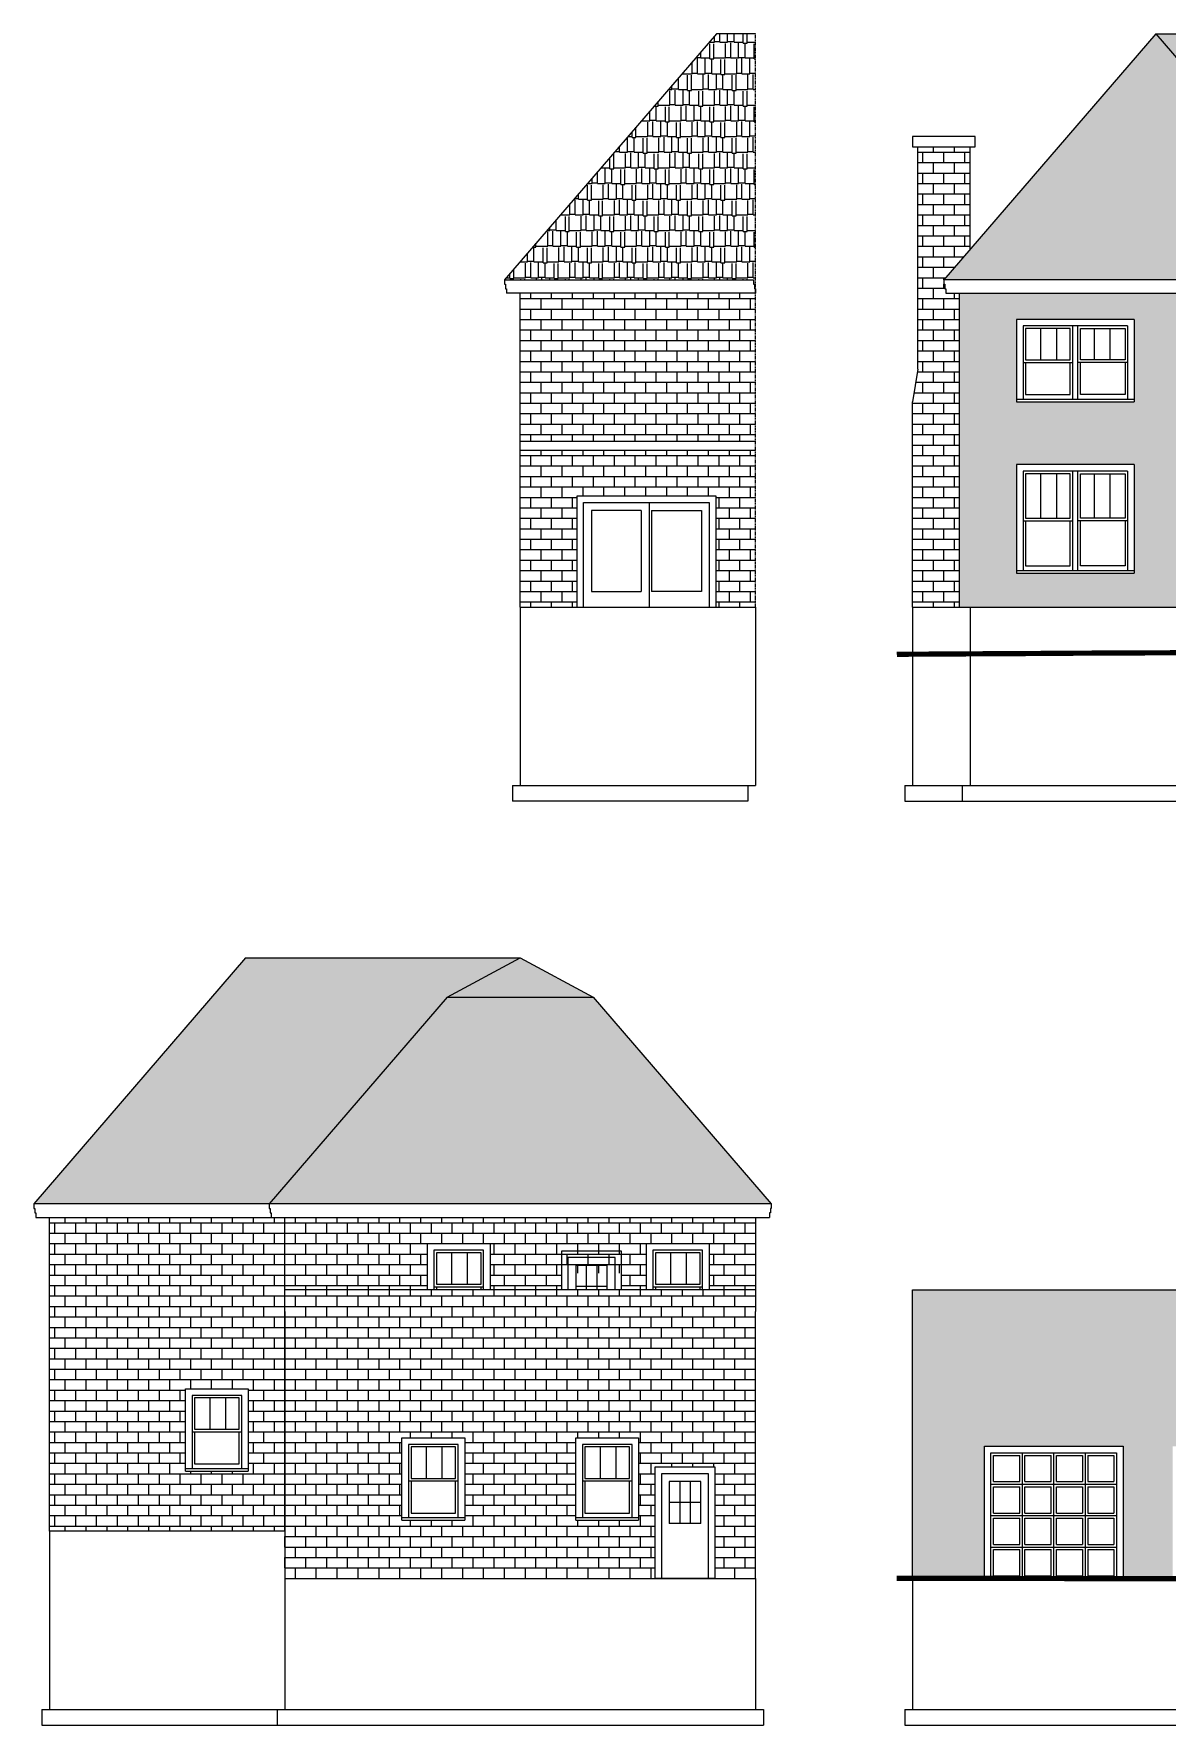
# Model space of a CAD drawing. Header units: inches. Extents: x -12 to 2580, y -112 to 1181.
# Drawn here: x -12 to 855, y -112 to 1181 of the extents above; entities that cross this region are included whole.
import ezdxf

# ---------------------------------------------------------------- set-up
doc = ezdxf.new("R2010")
doc.units = ezdxf.units.IN
doc.header["$MEASUREMENT"] = 0
doc.linetypes.add('PHANTOMX2', pattern=[5, 2.5, -0.5, 0.5, -0.5, 0.5, -0.5])
for name, color, linetype in [('doors', 3, 'Continuous'), ('foundation', 1, 'Continuous'), ('g-delt-medm', 3, 'Continuous'), ('grade', 6, 'Continuous'), ('hatch', 5, 'Continuous'), ('window', 2, 'Continuous')]:
    doc.layers.add(name, color=color, linetype=linetype)
pattern_1 = [(0, (-2028, 706.75), (0, 8), []), (90, (-2028, 706.75), (-8, 8), [8, -8])]

# ---------------------------------------------------------------- blocks, each defined once
blk = doc.blocks.new('window-1')
for p, q in [((-5, 0), (-5, 63)), ((-5, 63), (43, 63)), ((38, 58), (0, 58)), ((0, 58), (0, 2)), ((2, 56), (2, 32)), ((36, 56), (2, 56)), ((13.5, 56), (13.5, 32)), ((25.5, 56), (25.5, 32)), ((36, 32), (36, 56)), ((38, 2), (38, 58)), ((43, 63), (43, 0)), ((0, 30), (38, 30)), ((2, 32), (36, 32)), ((2, 30), (2, 5.5)), ((36, 5.5), (36, 30)), ((-5, 2), (43, 2)), ((-5, 0), (43, 0)), ((2, 5.5), (36, 5.5))]:
    blk.add_line(p, q)
blk = doc.blocks.new('window-3')
for p, q in [((-5, 83), (-5, 0)), ((85, 83), (-5, 83)), ((80, 78), (0, 78)), ((0, 78), (0, 2)), ((38, 2), (38, 78)), ((42, 2), (42, 78)), ((80, 78), (80, 2)), ((85, 83), (85, 0)), ((2, 76), (2, 42)), ((36, 76), (2, 76)), ((13.5, 76), (13.5, 42)), ((25.5, 76), (25.5, 42)), ((36, 42), (36, 76)), ((44, 42), (44, 76)), ((44, 76), (78, 76)), ((54.5, 76), (54.5, 42)), ((66.5, 76), (66.5, 42)), ((78, 76), (78, 42)), ((0, 40), (38, 40)), ((2, 42), (36, 42)), ((2, 40), (2, 5.5)), ((36, 5.5), (36, 40)), ((80, 40), (42, 40)), ((78, 42), (44, 42)), ((44, 5.5), (44, 40)), ((78, 40), (78, 5.5)), ((-5, 2), (85, 2)), ((-5, 0), (85, 0)), ((2, 5.5), (36, 5.5)), ((78, 5.5), (44, 5.5))]:
    blk.add_line(p, q)
blk = doc.blocks.new('window-2')
for p, q in [((85, 63), (-5, 63)), ((-5, 63), (-5, 0)), ((80, 58), (0, 58)), ((0, 58), (0, 2)), ((2, 56), (2, 32)), ((36, 56), (2, 56)), ((13.5, 56), (13.5, 32)), ((25.5, 56), (25.5, 32)), ((36, 32), (36, 56)), ((38, 2), (38, 58)), ((42, 2), (42, 58)), ((44, 32), (44, 56)), ((44, 56), (78, 56)), ((54.5, 56), (54.5, 32)), ((66.5, 56), (66.5, 32)), ((78, 56), (78, 32)), ((80, 58), (80, 2)), ((85, 63), (85, 0)), ((0, 30), (38, 30)), ((2, 32), (36, 32)), ((2, 30), (2, 5.5)), ((36, 5.5), (36, 30)), ((80, 30), (42, 30)), ((78, 32), (44, 32)), ((44, 5.5), (44, 30)), ((78, 30), (78, 5.5)), ((-5, 2), (85, 2)), ((-5, 0), (85, 0)), ((2, 5.5), (36, 5.5)), ((78, 5.5), (44, 5.5))]:
    blk.add_line(p, q)

msp = doc.modelspace()

# ---------------------------------------------------------------- hatches: boundary and pattern name
at = {"layer": 'hatch'}
h = msp.add_hatch(dxfattribs=at)
h.set_pattern_fill('AR-RSHKE', color=256)
h.set_pattern_definition([(0, (-3984, 706.75), (25.5, 12), [6, -5, 7, -3, 9, -4]), (0, (-3978, 707.25), (25.5, 12), [5, -19, 4, -6]), (0, (-3966, 706), (25.5, 12), [3, -31]), (90, (-3984, 706.75), (-8.5, 12), [11.5, -36.5]), (90, (-3978, 706.75), (-8.5, 12), [11.25, -36.75]), (90, (-3973, 706.75), (-8.5, 12), [10.5, -37.5]), (90, (-3966, 706), (-8.5, 12), [11.5, -36.5]), (90, (-3963, 706), (-8.5, 12), [11.5, -36.5]), (90, (-3954, 706.75), (-8.5, 12), [11, -37])])
h.paths.add_polyline_path([(540, 1181.2), (510, 1181.2), (348, 993.2), (538.5, 993.2), (538.5, 989.8), (540, 989.8)])
h = msp.add_hatch(dxfattribs=at)
h.set_pattern_fill('AR-RSHKE', color=256)
h.set_pattern_definition([(0, (-2028, 706.75), (25.5, 12), [6, -5, 7, -3, 9, -4]), (0, (-2022, 707.25), (25.5, 12), [5, -19, 4, -6]), (0, (-2010, 706), (25.5, 12), [3, -31]), (90, (-2028, 706.75), (-8.5, 12), [11.5, -36.5]), (90, (-2022, 706.75), (-8.5, 12), [11.25, -36.75]), (90, (-2017, 706.75), (-8.5, 12), [10.5, -37.5]), (90, (-2010, 706), (-8.5, 12), [11.5, -36.5]), (90, (-2007, 706), (-8.5, 12), [11.5, -36.5]), (90, (-1998, 706.75), (-8.5, 12), [11, -37])])
h.paths.add_polyline_path([(846, 1181.2), (684, 993.2), (1008, 993.2)])
h.paths.add_polyline_path([(1386, 1181.2), (846, 1181.2), (1008, 993.2), (1224, 993.2)])
h.paths.add_polyline_path([(1386, 1181.2), (1224, 993.2), (1548, 993.2)])
h.paths.add_polyline_path([(1562.4, 1151.2), (1506.5, 1181.2), (1386, 1181.2), (1548, 993.2), (1698.5, 993.2)])
h = msp.add_hatch(dxfattribs=at)
h.set_pattern_fill('AR-B816', color=256)
h.set_pattern_definition(pattern_1)
h.paths.add_polyline_path([(664, 924.8), (660, 899.8), (660, 742.8), (696, 742.8), (696, 982.8), (685.5, 982.8), (685.5, 986.2), (684.7, 986.2), (684.7, 989.8), (684, 989.8), (684, 993.2), (704, 1016.5), (704, 1094.8), (664, 1094.8)])
h = msp.add_hatch(dxfattribs=at)
h.set_pattern_fill('AR-B816', color=256)
h.set_pattern_definition([(0, (-3984, 706.75), (0, 8), []), (90, (-3984, 706.75), (-8, 8), [8, -8])])
h.paths.add_polyline_path([(540, 869.8), (540, 982.8), (360, 982.8), (360, 869.8)])
h.paths.add_polyline_path([(360, 862.8), (360, 742.8), (403.5, 742.8), (403.5, 827.8), (509.5, 827.8), (509.5, 742.8), (540, 742.8), (540, 862.8)])
h = msp.add_hatch(dxfattribs=at)
h.set_pattern_fill('AR-B816', color=256)
h.set_pattern_definition(pattern_1)
h.paths.add_polyline_path([(996, 982.8), (696, 982.8), (696, 742.8), (953, 742.8), (953, 754.8), (952.1, 756), (986, 780.6), (986, 780), (994.2, 780), (994.2, 869.8)])
h.paths.add_polyline_path([(952.5, 851.8), (952.5, 768.8), (862.5, 768.8), (862.5, 851.8)], flags=16)
h.paths.add_polyline_path([(947.5, 846.8), (947.5, 770.8), (867.5, 770.8), (867.5, 846.8)], flags=0)
h.paths.add_polyline_path([(905.5, 844.8), (905.5, 774.3), (869.5, 774.3), (869.5, 808.8), (869.5, 844.8)], flags=0)
h.paths.add_polyline_path([(945.5, 844.8), (945.5, 810.8), (945.5, 774.3), (909.5, 774.3), (909.5, 844.8)], flags=0)
h.paths.add_polyline_path([(881, 808.8), (881, 810.8), (869.5, 810.8), (867.5, 808.8)], flags=0)
h.paths.add_polyline_path([(911.5, 810.8), (945.5, 810.8), (947.5, 808.8), (911.5, 808.8)], flags=0)
h.paths.add_polyline_path([(829.5, 899.8), (739.5, 899.8), (739.5, 962.8), (829.5, 962.8)], flags=16)
h.paths.add_polyline_path([(744.5, 901.8), (744.5, 957.8), (824.5, 957.8), (824.5, 901.8)], flags=0)
h.paths.add_polyline_path([(822.5, 905.3), (786.5, 905.3), (786.5, 955.8), (822.5, 955.8), (822.5, 931.8)], flags=0)
h.paths.add_polyline_path([(824.5, 929.8), (788.5, 929.8), (788.5, 931.8), (822.5, 931.8)], flags=0)
h.paths.add_polyline_path([(829.5, 851.8), (829.5, 768.8), (739.5, 768.8), (739.5, 851.8)], flags=16)
h.paths.add_polyline_path([(824.5, 846.8), (824.5, 770.8), (744.5, 770.8), (744.5, 846.8)], flags=0)
h.paths.add_polyline_path([(822.5, 844.8), (822.5, 810.8), (822.5, 774.3), (786.5, 774.3), (786.5, 844.8)], flags=0)
h.paths.add_polyline_path([(822.5, 810.8), (824.5, 808.8), (788.5, 808.8), (788.5, 810.8)], flags=0)
h.paths.add_polyline_path([(746.5, 905.3), (746.5, 929.8), (746.5, 955.8), (782.5, 955.8), (782.5, 905.3)], flags=0)
h.paths.add_polyline_path([(758, 929.8), (758, 931.8), (746.5, 931.8), (744.5, 929.8)], flags=0)
h.paths.add_polyline_path([(782.5, 774.3), (746.5, 774.3), (746.5, 808.8), (746.5, 844.8), (782.5, 844.8)], flags=0)
h.paths.add_polyline_path([(758, 808.8), (758, 810.8), (746.5, 810.8), (744.5, 808.8)], flags=0)
h.paths.add_polyline_path([(1042.2, 862.8), (997.8, 862.8), (997.8, 780), (1042.2, 780)])
h.paths.add_polyline_path([(1090.2, 862.8), (1045.7, 862.8), (1045.7, 780), (1056, 780), (1056, 851.8), (1090.2, 851.8)])
h.paths.add_polyline_path([(1236, 982.8), (996, 982.8), (996, 869.8), (1236, 869.8)])
h.paths.add_polyline_path([(1056, 899.8), (1056, 962.8), (1176, 962.8), (1176, 899.8)], flags=16)
h.paths.add_polyline_path([(1061, 901.8), (1061, 957.8), (1171, 957.8), (1171, 901.8)], flags=0)
h.paths.add_polyline_path([(1063, 905.3), (1063, 929.8), (1112, 929.8), (1112, 905.3)], flags=0)
h.paths.add_polyline_path([(1063, 931.8), (1063, 955.8), (1112, 955.8), (1112, 931.8)], flags=0)
h.paths.add_polyline_path([(1169, 929.8), (1169, 905.3), (1120, 905.3), (1120, 929.8)], flags=0)
h.paths.add_polyline_path([(1120, 931.8), (1120, 955.8), (1169, 955.8), (1169, 931.8)], flags=0)
h.paths.add_polyline_path([(1138.2, 862.8), (1093.8, 862.8), (1093.8, 851.8), (1138.2, 851.8)])
h.paths.add_polyline_path([(1186.2, 862.8), (1141.8, 862.8), (1141.8, 851.8), (1176, 851.8), (1176, 780), (1186.2, 780)])
h.paths.add_polyline_path([(1234.2, 862.8), (1189.8, 862.8), (1189.8, 780), (1234.2, 780)])
h.paths.add_polyline_path([(1536, 982.8), (1236, 982.8), (1236, 869.8), (1237.8, 869.8), (1237.8, 780), (1246.9, 780), (1279.9, 756), (1279, 754.8), (1279, 742.8), (1536, 742.8), (1536, 743.2)])
h.paths.add_polyline_path([(1277, 851.8), (1367, 851.8), (1367, 788.8), (1277, 788.8)], flags=16)
h.paths.add_polyline_path([(1277, 899.8), (1277, 962.8), (1367, 962.8), (1367, 899.8)], flags=16)
h.paths.add_polyline_path([(1282, 901.8), (1282, 957.8), (1362, 957.8), (1362, 901.8)], flags=0)
h.paths.add_polyline_path([(1282, 846.8), (1362, 846.8), (1362, 790.8), (1282, 790.8)], flags=0)
h.paths.add_polyline_path([(1284, 844.8), (1318, 844.8), (1318, 820.8), (1284, 820.8)], flags=0)
h.paths.add_polyline_path([(1284, 905.3), (1284, 929.8), (1318, 929.8), (1318, 905.3)], flags=0)
h.paths.add_polyline_path([(1318, 818.8), (1318, 794.3), (1284, 794.3), (1284, 818.8)], flags=0)
h.paths.add_polyline_path([(1284, 931.8), (1284, 955.8), (1318, 955.8), (1318, 931.8)], flags=0)
h.paths.add_polyline_path([(1360, 818.8), (1360, 794.3), (1326, 794.3), (1326, 818.8)], flags=0)
h.paths.add_polyline_path([(1360, 929.8), (1360, 905.3), (1326, 905.3), (1326, 929.8)], flags=0)
h.paths.add_polyline_path([(1326, 844.8), (1360, 844.8), (1360, 820.8), (1326, 820.8)], flags=0)
h.paths.add_polyline_path([(1326, 931.8), (1326, 955.8), (1360, 955.8), (1360, 931.8)], flags=0)
h.paths.add_polyline_path([(1896, 927.5), (1686.5, 927.5), (1686.5, 982.8), (1536, 982.8), (1536, 742.8), (1536, 706.7), (1896, 706.7)])
h.paths.add_polyline_path([(1625.5, 814.2), (1673.5, 814.2), (1673.5, 751.2), (1625.5, 751.2)], flags=16)
h.paths.add_polyline_path([(1630.5, 809.2), (1668.5, 809.2), (1668.5, 753.2), (1630.5, 753.2)], flags=0)
h.paths.add_polyline_path([(1632.5, 807.2), (1666.5, 807.2), (1666.5, 783.2), (1632.5, 783.2)], flags=0)
h.paths.add_polyline_path([(1666.5, 781.2), (1666.5, 756.7), (1632.5, 756.7), (1632.5, 781.2)], flags=0)
h.paths.add_polyline_path([(1758.5, 814.2), (1806.5, 814.2), (1806.5, 751.2), (1758.5, 751.2)], flags=16)
h.paths.add_polyline_path([(1763.5, 809.2), (1801.5, 809.2), (1801.5, 753.2), (1763.5, 753.2)], flags=0)
h.paths.add_polyline_path([(1765.5, 807.2), (1799.5, 807.2), (1799.5, 783.2), (1765.5, 783.2)], flags=0)
h.paths.add_polyline_path([(1799.5, 781.2), (1799.5, 756.7), (1765.5, 756.7), (1765.5, 781.2)], flags=0)
h = msp.add_hatch(dxfattribs=at)
h.set_pattern_fill('AR-RSHKE', color=256)
h.set_pattern_definition([(0, (-2052, -1e-13), (25.5, 12), [6, -5, 7, -3, 9, -4]), (0, (-2046, 0.5), (25.5, 12), [5, -19, 4, -6]), (0, (-2034, -0.75), (25.5, 12), [3, -31]), (90, (-2052, -1e-13), (-8.5, 12), [11.5, -36.5]), (90, (-2046, -1e-13), (-8.5, 12), [11.25, -36.75]), (90, (-2041, -1e-13), (-8.5, 12), [10.5, -37.5]), (90, (-2034, -0.75), (-8.5, 12), [11.5, -36.5]), (90, (-2031, -0.75), (-8.5, 12), [11.5, -36.5]), (90, (-2022, -1e-13), (-8.5, 12), [11, -37])])
h.paths.add_polyline_path([(304.2, 444.5), (360, 474.5), (150, 474.5), (-12, 286.5), (168, 286.5)])
h.paths.add_polyline_path([(415.8, 444.5), (304.2, 444.5), (168, 286.5), (552, 286.5)])
h.paths.add_polyline_path([(360, 474.5), (304.2, 444.5), (415.8, 444.5)])
h = msp.add_hatch(dxfattribs=at)
h.set_pattern_fill('AR-B816', color=256)
h.set_pattern_definition([(0, (-2052, -1e-13), (0, 8), []), (90, (-2052, -1e-13), (-8, 8), [8, -8])])
h.paths.add_polyline_path([(180, 276), (0, 276), (0, 36), (180, 36)])
h.paths.add_polyline_path([(104, 145), (152, 145), (152, 82), (104, 82)], flags=16)
h.paths.add_polyline_path([(109, 140), (147, 140), (147, 84), (109, 84)], flags=0)
h.paths.add_polyline_path([(111, 112), (111, 138), (145, 138), (145, 114), (145, 87.5), (111, 87.5)], flags=0)
h.paths.add_polyline_path([(109, 112), (122.5, 112), (122.5, 114), (111, 114)], flags=0)
h.paths.add_polyline_path([(540, 220.7), (180, 220.7), (180, 36), (180, 0), (463, 0), (463, 85), (509, 85), (509, 0), (540, 0)])
h.paths.add_polyline_path([(269.5, 107.5), (317.5, 107.5), (317.5, 44.5), (269.5, 44.5)], flags=16)
h.paths.add_polyline_path([(274.5, 102.5), (312.5, 102.5), (312.5, 46.5), (274.5, 46.5)], flags=0)
h.paths.add_polyline_path([(276.5, 100.5), (310.5, 100.5), (310.5, 76.5), (310.5, 50), (276.5, 50), (276.5, 74.5)], flags=0)
h.paths.add_polyline_path([(288, 74.5), (288, 76.5), (276.5, 76.5), (274.5, 74.5)], flags=0)
h.paths.add_polyline_path([(402.5, 107.5), (450.5, 107.5), (450.5, 44.5), (402.5, 44.5)], flags=16)
h.paths.add_polyline_path([(407.5, 102.5), (445.5, 102.5), (445.5, 46.5), (407.5, 46.5)], flags=0)
h.paths.add_polyline_path([(409.5, 100.5), (443.5, 100.5), (443.5, 76.5), (443.5, 50), (409.5, 50), (409.5, 74.5)], flags=0)
h.paths.add_polyline_path([(407.5, 74.5), (421, 74.5), (421, 76.5), (409.5, 76.5)], flags=0)
h.paths.add_polyline_path([(289, 256), (337, 256), (337, 220.7), (391.5, 220.7), (391.5, 233.5), (437.5, 233.5), (437.5, 220.7), (456.5, 220.7), (456.5, 256), (504.5, 256), (504.5, 220.7), (540, 220.7), (540, 276), (180, 276), (180, 220.7), (289, 220.7)])
h = msp.add_hatch(dxfattribs=at)
h.set_pattern_fill('AR-B816', color=256)
h.set_pattern_definition([(0, (660, -5e-13), (0, 8), []), (90, (660, -5e-13), (-8, 8), [8, -8])])
h.paths.add_polyline_path([(965, 101), (965, 0), (1020, 0), (1020, 36), (1417, 36), (1417, 121), (1463, 121), (1463, 36), (1860, 36), (1860, 276), (869.5, 276), (869.5, 220.7), (660, 220.7), (660, 0), (715, 0), (715, 101), (821, 101), (821, 0), (859, 0), (859, 101)])
h.paths.add_polyline_path([(1091.5, 193), (1091.5, 256), (1139.5, 256), (1139.5, 193)], flags=16)
h.paths.add_polyline_path([(1096.5, 195), (1096.5, 251), (1134.5, 251), (1134.5, 195)], flags=0)
h.paths.add_polyline_path([(1125.8, 145), (1215.8, 145), (1215.8, 62), (1125.8, 62)], flags=16)
h.paths.add_polyline_path([(1098.5, 198.5), (1098.5, 223), (1132.5, 223), (1132.5, 198.5)], flags=0)
h.paths.add_polyline_path([(1130.8, 140), (1210.8, 140), (1210.8, 64), (1130.8, 64)], flags=0)
h.paths.add_polyline_path([(1132.8, 138), (1166.8, 138), (1166.8, 104), (1132.8, 104)], flags=0)
h.paths.add_polyline_path([(1166.8, 102), (1166.8, 67.5), (1132.8, 67.5), (1132.8, 102)], flags=0)
h.paths.add_polyline_path([(1098.5, 225), (1098.5, 249), (1132.5, 249), (1132.5, 225)], flags=0)
h.paths.add_polyline_path([(972, 193), (924, 193), (924, 256), (972, 256)], flags=16)
h.paths.add_polyline_path([(929, 195), (929, 251), (967, 251), (967, 195)], flags=0)
h.paths.add_polyline_path([(965, 198.5), (931, 198.5), (931, 223), (965, 223)], flags=0)
h.paths.add_polyline_path([(965, 225), (931, 225), (931, 249), (965, 249)], flags=0)
h.paths.add_polyline_path([(1208.8, 102), (1208.8, 67.5), (1174.8, 67.5), (1174.8, 102)], flags=0)
h.paths.add_polyline_path([(1174.8, 138), (1208.8, 138), (1208.8, 104), (1174.8, 104)], flags=0)
h.paths.add_polyline_path([(1200.5, 193), (1200.5, 256), (1248.5, 256), (1248.5, 193)], flags=16)
h.paths.add_polyline_path([(1205.5, 195), (1205.5, 251), (1243.5, 251), (1243.5, 195)], flags=0)
h.paths.add_polyline_path([(1207.5, 198.5), (1207.5, 223), (1241.5, 223), (1241.5, 198.5)], flags=0)
h.paths.add_polyline_path([(1207.5, 225), (1207.5, 249), (1241.5, 249), (1241.5, 225)], flags=0)
h.paths.add_polyline_path([(1395, 193), (1395, 256), (1485, 256), (1485, 193)], flags=16)
h.paths.add_polyline_path([(1400, 195), (1400, 251), (1480, 251), (1480, 195)], flags=0)
h.paths.add_polyline_path([(1402, 198.5), (1402, 223), (1436, 223), (1436, 198.5)], flags=0)
h.paths.add_polyline_path([(1402, 225), (1402, 249), (1436, 249), (1436, 225)], flags=0)
h.paths.add_polyline_path([(1478, 223), (1478, 198.5), (1444, 198.5), (1444, 223)], flags=0)
h.paths.add_polyline_path([(1444, 225), (1444, 249), (1478, 249), (1478, 225)], flags=0)
h.paths.add_polyline_path([(1664.2, 145), (1754.2, 145), (1754.2, 62), (1664.2, 62)], flags=16)
h.paths.add_polyline_path([(1664.2, 193), (1664.2, 256), (1754.2, 256), (1754.2, 193)], flags=16)
h.paths.add_polyline_path([(1669.2, 195), (1669.2, 251), (1749.2, 251), (1749.2, 195)], flags=0)
h.paths.add_polyline_path([(1669.2, 64), (1669.2, 140), (1749.2, 140), (1749.2, 64)], flags=0)
h.paths.add_polyline_path([(1705.2, 102), (1705.2, 67.5), (1671.2, 67.5), (1671.2, 102)], flags=0)
h.paths.add_polyline_path([(1671.2, 138), (1705.2, 138), (1705.2, 104), (1671.2, 104)], flags=0)
h.paths.add_polyline_path([(1671.2, 198.5), (1671.2, 223), (1705.2, 223), (1705.2, 198.5)], flags=0)
h.paths.add_polyline_path([(1671.2, 225), (1671.2, 249), (1705.2, 249), (1705.2, 225)], flags=0)
h.paths.add_polyline_path([(1747.2, 102), (1747.2, 67.5), (1713.2, 67.5), (1713.2, 102)], flags=0)
h.paths.add_polyline_path([(1713.2, 138), (1747.2, 138), (1747.2, 104), (1713.2, 104)], flags=0)
h.paths.add_polyline_path([(1747.2, 223), (1747.2, 198.5), (1713.2, 198.5), (1713.2, 223)], flags=0)
h.paths.add_polyline_path([(1713.2, 225), (1713.2, 249), (1747.2, 249), (1747.2, 225)], flags=0)

# ---------------------------------------------------------------- linework, layer by layer
at = {"layer": 'doors'}
for p, q in [((437.5, 250.3), (391.5, 250.3)), ((391.5, 250.3), (391.5, 220.7)), ((437.5, 220.7), (437.5, 250.3)), ((432.5, 245.3), (396.5, 245.3)), ((396.5, 245.3), (396.5, 220.7)), ((426.5, 239.3), (402.5, 239.3)), ((402.5, 239.3), (402.5, 220.7)), ((410.5, 239.3), (410.5, 220.7)), ((418.5, 239.3), (418.5, 220.7)), ((426.5, 220.7), (426.5, 239.3)), ((432.5, 220.7), (432.5, 245.3)), ((426.5, 223.3), (402.5, 223.3)), ((715, 0), (715, 101)), ((715, 101), (821, 101)), ((720, 0), (720, 96)), ((720, 96), (816, 96)), ((722, 74), (722, 94)), ((722, 94), (742, 94)), ((742, 74), (742, 94)), ((744, 0), (744, 96)), ((746, 74), (746, 94)), ((746, 94), (766, 94)), ((766, 74), (766, 94)), ((768, 0), (768, 96)), ((770, 74), (770, 94)), ((770, 94), (790, 94)), ((790, 94), (790, 74)), ((792, 96), (792, 0)), ((794, 94), (814, 94)), ((794, 94), (794, 74)), ((814, 94), (814, 74)), ((816, 96), (816, 0)), ((821, 101), (821, 0)), ((509, 85), (463, 85)), ((463, 85), (463, 0)), ((504, 80), (468, 80)), ((468, 80), (468, 0)), ((504, 0), (504, 80)), ((509, 0), (509, 85)), ((498, 74), (474, 74)), ((474, 74), (474, 42)), ((482, 74), (482, 42)), ((490, 74), (490, 42)), ((498, 42), (498, 74)), ((720, 72), (816, 72)), ((722, 74), (742, 74)), ((722, 50), (722, 70)), ((722, 70), (742, 70)), ((742, 50), (742, 70)), ((746, 74), (766, 74)), ((746, 50), (746, 70)), ((746, 70), (766, 70)), ((766, 50), (766, 70)), ((770, 74), (790, 74)), ((770, 50), (770, 70)), ((770, 70), (790, 70)), ((790, 70), (790, 50)), ((794, 74), (814, 74)), ((794, 70), (814, 70)), ((794, 70), (794, 50)), ((814, 70), (814, 50)), ((498, 58), (474, 58)), ((498, 42), (474, 42)), ((720, 48), (816, 48)), ((722, 50), (742, 50)), ((722, 26), (722, 46)), ((722, 46), (742, 46)), ((742, 26), (742, 46)), ((746, 50), (766, 50)), ((746, 26), (746, 46)), ((746, 46), (766, 46)), ((766, 26), (766, 46)), ((770, 50), (790, 50)), ((770, 26), (770, 46)), ((770, 46), (790, 46)), ((790, 46), (790, 26)), ((794, 50), (814, 50)), ((794, 46), (814, 46)), ((794, 46), (794, 26)), ((814, 46), (814, 26)), ((722, 26), (742, 26)), ((746, 26), (766, 26)), ((770, 26), (790, 26)), ((794, 26), (814, 26)), ((720, 24), (816, 24)), ((722, 2), (722, 22)), ((722, 22), (742, 22)), ((742, 2), (742, 22)), ((746, 2), (746, 22)), ((746, 22), (766, 22)), ((766, 2), (766, 22)), ((770, 2), (770, 22)), ((770, 22), (790, 22)), ((790, 22), (790, 2)), ((794, 22), (814, 22)), ((794, 22), (794, 2)), ((814, 22), (814, 2)), ((509, 0), (463, 0)), ((722, 2), (742, 2)), ((746, 2), (766, 2)), ((770, 2), (790, 2)), ((794, 2), (814, 2))]:
    msp.add_line(p, q, dxfattribs=at)
at = {"layer": 'foundation'}
for p, q in [((360, 742.8), (360, 606.5)), ((540, 742.8), (540, 606.5)), ((660, 742.8), (660, 606.5)), ((704, 742.8), (704, 606.5)), ((354, 606.5), (354, 594.5)), ((354, 606.5), (540, 606.5)), ((534, 606.5), (534, 594.5)), ((654, 606.5), (1902, 606.5)), ((654, 606.5), (654, 594.5)), ((698, 606.5), (698, 594.5)), ((534, 594.5), (354, 594.5)), ((654, 594.5), (1902, 594.5)), ((0, 36), (0, -100.3)), ((180, 0), (180, -100.3)), ((540, 0), (540, -100.3)), ((660, 0), (660, -100.3)), ((-6, -100.3), (546, -100.3)), ((-6, -100.3), (-6, -112.3)), ((174, -100.3), (174, -112.3)), ((546, -100.3), (546, -112.3)), ((654, -100.3), (1902, -100.3)), ((654, -100.3), (654, -112.3)), ((-6, -112.3), (546, -112.3)), ((654, -112.3), (1902, -112.3))]:
    msp.add_line(p, q, dxfattribs=at)
at = {"layer": 'g-delt-medm'}
for p, q in [((510, 1181.2), (348, 993.2)), ((540, 1181.2), (510, 1181.2)), ((846, 1181.2), (684, 993.2)), ((846, 1181.2), (1008, 993.2)), ((846, 1181.2), (1506.5, 1181.2)), ((708, 1102.8), (660, 1102.8)), ((660, 1102.8), (660, 1094.8)), ((708, 1094.8), (708, 1102.8)), ((660, 1094.8), (708, 1094.8)), ((664, 924.8), (664, 1094.8)), ((704, 1016.5), (704, 1094.8)), ((348, 993.2), (348, 989.8)), ((348, 993.2), (538.5, 993.2)), ((348, 989.8), (348.7, 989.8)), ((348.7, 989.8), (348.7, 986.2)), ((348.7, 986.2), (349.5, 986.2)), ((349.5, 986.2), (349.5, 982.8)), ((538.5, 993.2), (538.5, 989.8)), ((538.5, 989.8), (539.2, 989.8)), ((539.2, 989.8), (539.2, 986.2)), ((539.2, 986.2), (540, 986.2)), ((540, 986.2), (540, 982.8)), ((1698.5, 993.2), (684, 993.2)), ((684, 993.2), (684, 989.8)), ((684, 989.8), (684.7, 989.8)), ((684.7, 989.8), (684.7, 986.2)), ((684.7, 986.2), (685.5, 986.2)), ((685.5, 986.2), (685.5, 982.8)), ((540, 982.8), (349.5, 982.8)), ((360, 742.8), (360, 982.8)), ((685.5, 982.8), (1697, 982.8)), ((696, 742.8), (696, 982.8)), ((664, 924.8), (660, 899.8)), ((660, 742.8), (660, 899.8)), ((360, 869.8), (540, 869.8)), ((360, 862.8), (540, 862.8)), ((403.5, 742.8), (403.5, 827.8)), ((403.5, 827.8), (509.5, 827.8)), ((408.5, 742.8), (408.5, 822.8)), ((408.5, 822.8), (504.5, 822.8)), ((452.5, 816.8), (414.5, 816.8)), ((414.5, 816.8), (414.5, 754.8)), ((452.5, 816.8), (452.5, 754.8)), ((458.5, 822.8), (458.5, 742.8)), ((460.5, 816.8), (460.5, 754.8)), ((460.5, 816.8), (498.5, 816.8)), ((498.5, 816.8), (498.5, 754.8)), ((504.5, 822.8), (504.5, 742.8)), ((509.5, 827.8), (509.5, 742.8)), ((414.5, 754.8), (452.5, 754.8)), ((498.5, 754.8), (460.5, 754.8)), ((360, 742.8), (540, 742.8)), ((660, 742.8), (953, 742.8)), ((150, 474.5), (-12, 286.5)), ((150, 474.5), (360, 474.5)), ((304.2, 444.5), (360, 474.5)), ((360, 474.5), (415.8, 444.5)), ((304.2, 444.5), (168, 286.5)), ((304.2, 444.5), (415.8, 444.5)), ((415.8, 444.5), (552, 286.5)), ((552, 286.5), (-12, 286.5)), ((-12, 286.5), (-12, 283)), ((168, 286.5), (168, 283)), ((552, 286.5), (552, 283)), ((-12, 283), (-11.2, 283)), ((-11.2, 283), (-11.2, 279.5)), ((-11.2, 279.5), (-10.5, 279.5)), ((-10.5, 279.5), (-10.5, 276)), ((-10.5, 276), (550.5, 276)), ((0, 36), (0, 276)), ((168, 283), (168.7, 283)), ((168.7, 283), (168.7, 279.5)), ((168.7, 279.5), (169.5, 279.5)), ((169.5, 279.5), (169.5, 276)), ((180, 36), (180, 276)), ((540, 276), (540, 204)), ((551.3, 279.5), (550.5, 279.5)), ((550.5, 279.5), (550.5, 276)), ((552, 283), (551.3, 283)), ((551.3, 283), (551.3, 279.5)), ((540, 220.7), (180, 220.7)), ((660, 0), (660, 220.7)), ((660, 220.7), (869.5, 220.7)), ((180, 204), (180, 0)), ((540, 0), (540, 204)), ((180, 36), (0, 36)), ((180, 0), (540, 0)), ((660, 0), (1020, 0))]:
    msp.add_line(p, q, dxfattribs=at)
at = {"layer": 'g-delt-medm', "linetype": 'PHANTOMX2'}
msp.add_line((540, 742.8), (540, 1181.2), dxfattribs=at)
at = {"layer": 'grade', "const_width": 4}
for points in [[(648, 706.7), (658.4, 706.8), (679.6, 706.9), (709.8, 707.1), (747.2, 707.3), (790, 707.6), (836.4, 707.8), (884.8, 708)], [(648, 0), (660, 0), (685.4, 0), (721.8, 0), (766.9, -0.1), (818.3, -0.2), (873.7, -0.3)]]:
    msp.add_lwpolyline(points, dxfattribs=at)
at = {"layer": 'window'}
for p, q in [((289, 256), (337, 256)), ((289, 220.7), (289, 256)), ((332, 251), (294, 251)), ((294, 251), (294, 220.7)), ((296, 249), (296, 225)), ((330, 249), (296, 249)), ((307.5, 249), (307.5, 225)), ((319.5, 249), (319.5, 225)), ((330, 225), (330, 249)), ((332, 220.7), (332, 251)), ((337, 256), (337, 220.7)), ((456.5, 220.7), (456.5, 256)), ((456.5, 256), (504.5, 256)), ((499.5, 251), (461.5, 251)), ((461.5, 251), (461.5, 220.7)), ((463.5, 249), (463.5, 225)), ((497.5, 249), (463.5, 249)), ((475, 249), (475, 225)), ((487, 249), (487, 225)), ((497.5, 225), (497.5, 249)), ((499.5, 220.7), (499.5, 251)), ((504.5, 256), (504.5, 220.7)), ((294, 223), (332, 223)), ((296, 225), (330, 225)), ((296, 223), (296, 220.7)), ((330, 220.7), (330, 223)), ((461.5, 223), (499.5, 223)), ((463.5, 225), (497.5, 225)), ((463.5, 223), (463.5, 220.7)), ((497.5, 220.7), (497.5, 223))]:
    msp.add_line(p, q, dxfattribs=at)

# ---------------------------------------------------------------- block references
for name, p in [('window-2', (744.5, 899.8)), ('window-3', (744.5, 768.8)), ('window-1', (109, 82)), ('window-1', (274.5, 44.5)), ('window-1', (407.5, 44.5))]:
    msp.add_blockref(name, p, dxfattribs=at)

doc.saveas('drawing.dxf')
